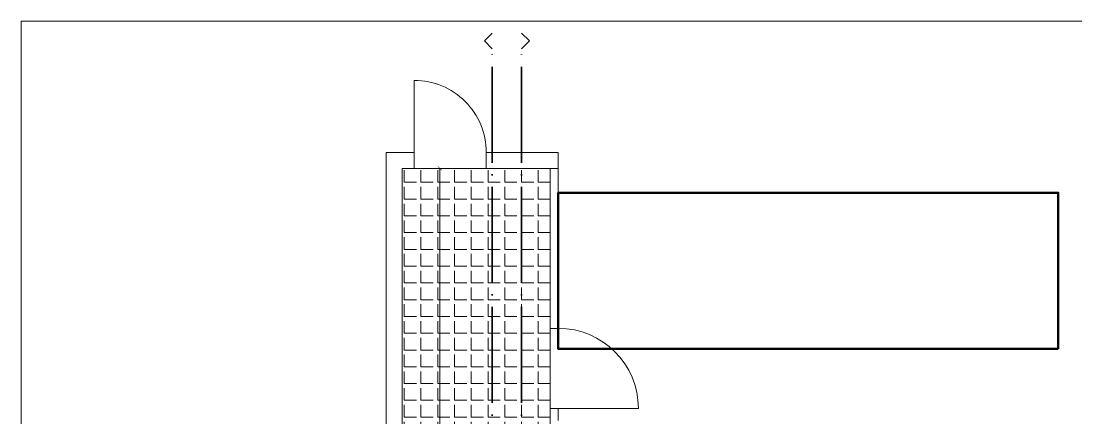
# Model space of a CAD drawing. Header units: centimetres. Extents: x -26724 to 60145, y -23645 to 6771.
# Drawn here: x 1533 to 2852, y 5027 to 5524 of the extents above; entities that cross this region are included whole.
import ezdxf

# ---------------------------------------------------------------- set-up
doc = ezdxf.new("R2010")
doc.units = ezdxf.units.CM
doc.linetypes.add('ACAD_ISO04W100', pattern=[30, 24, -3, 0, -3])
doc.layers.add('2.IZGLED', color=7, linetype='Continuous', lineweight=13)
doc.layers.add('4.KOTE', color=88, linetype='Continuous', lineweight=15)
doc.layers.add('3.IZGLED 2', color=7, linetype='Continuous', lineweight=9, true_color=0x4a4a4a)
doc.layers.add('IZGLED 2', color=253, linetype='Continuous', lineweight=9, true_color=0x828282)
doc.styles.get("Standard").update_dxf_attribs({"font": 'calibri.ttf'})
doc.dimstyles.new('ja 1 50', dxfattribs={"dimtxt": 10, "dimasz": 5, "dimexe": 5, "dimexo": 5, "dimgap": 1, "dimtad": 1, "dimdec": 0, "dimtxsty": 'Standard', "dimblk": 'ARCHTICK', "dimcen": 2.5, "dimclrd": 256, "dimclrt": 7, "dimadec": 0, "dimazin": 0, "dimtfac": 1, "dimtdec": 0, "dimtix": 1, "dimtmove": 1, "dimatfit": 3, "dimldrblk": 'ARCHTICK', "dimfxl": 10, "dimfxlon": 1, "dimlwd": 0, "dimlwe": 9, "dimarcsym": 0})

# ---------------------------------------------------------------- blocks, each defined once
blk = doc.blocks.new('_ArchTick')
at = {"color": 0, "linetype": 'ByBlock', "const_width": 0.15}
blk.add_lwpolyline([(-0.5, -0.5), (0.5, 0.5)], dxfattribs=at)
blk = doc.blocks.new('*D2351')
at = {"layer": '4.KOTE', "lineweight": 0, "transparency": 16777216}
blk.add_line((2056.3, 4310), (2056.3, 5340), dxfattribs=at)
at = {"layer": '4.KOTE', "color": 0, "lineweight": 9, "transparency": 16777216}
for p, q in [((2060.6, 5340), (2061.3, 5340)), ((2046.3, 4310), (2061.3, 4310))]:
    blk.add_line(p, q, dxfattribs=at)
at = {"layer": 'Defpoints', "color": 0, "transparency": 16777216}
for p in [(2009.3, 5340, 1216.7), (2056.3, 5340), (2009.3, 4310)]:
    blk.add_point(p, dxfattribs=at)
at = {"layer": '4.KOTE', "lineweight": 0, "transparency": 16777216, "xscale": 5, "yscale": 5, "zscale": 5}
for p, rotation in [((2056.3, 5340), 90), ((2056.3, 4310), 270)]:
    blk.add_blockref('_ArchTick', p, dxfattribs=dict(at, rotation=rotation))
at = {"layer": '4.KOTE', "color": 7, "transparency": 16777216, "insert": (2050.1, 4825), "char_height": 10, "attachment_point": 5, "rotation": 90}
blk.add_mtext('1030', dxfattribs=at)

msp = doc.modelspace()

# ---------------------------------------------------------------- hatches: boundary and pattern name
at = {"layer": '3.IZGLED 2'}
h = msp.add_hatch(dxfattribs=at)
h.set_pattern_fill('ANGLE', color=256, scale=3)
h.set_pattern_definition([(0, (0, 0), (0, 20.955), [15.24, -5.715]), (90, (0, 0), (-20.955, 1e-15), [15.24, -5.715])])
h.paths.add_polyline_path([(2814.3, 4770), (2629.3, 4770), (2629.3, 4752.5), (2624.3, 4752.5), (2624.3, 4770), (2359.3, 4770), (2359.3, 4675), (2344.3, 4675), (2344.3, 4679.9), (2354.3, 4680), (2354.3, 4770), (2204.3, 4770), (2204.3, 4680), (2274.2, 4680), (2274.2, 4675), (2204.3, 4675), (2204.3, 4670), (2194.3, 4670), (2194.3, 5340), (2009.3, 5340), (2009.3, 4310), (2274.3, 4310), (2274.3, 4560), (2194.3, 4560), (2194.3, 4580), (2204.3, 4580), (2204.3, 4570), (2624.3, 4570), (2624.3, 4587.5), (2629.3, 4587.5), (2629.3, 4570), (2814.3, 4570), (2814.3, 4667.5), (2629.3, 4667.5), (2629.3, 4657.5), (2624.3, 4657.5), (2624.3, 4682.5), (2629.3, 4682.5), (2629.3, 4672.5), (2814.3, 4672.5)])

# ---------------------------------------------------------------- linework, layer by layer
at = {"layer": '2.IZGLED'}
msp.add_lwpolyline([(1532.8, 4039), (1532.8, 5524), (3632.8, 5524), (3632.8, 4039), (1532.8, 4039)], dxfattribs=at)
at = {"layer": '3.IZGLED 2', "ltscale": 12}
for p, q in [((2024.3, 5360), (2024.3, 5450)), ((1989.3, 5360), (1989.3, 4535)), ((2009.3, 4535), (2009.3, 5340)), ((2204.3, 5040, -100), (2304.4, 5040, -100))]:
    msp.add_line(p, q, dxfattribs=at)
at = {"layer": '3.IZGLED 2'}
for p, q in [((1989.3, 5360), (2024.3, 5360)), ((2024.3, 5340, -100), (2024.3, 5360, 0)), ((2114.3, 5340, -100), (2114.3, 5360, 0)), ((2009.3, 5340), (2024.3, 5340)), ((2114.3, 5340), (2204.3, 5340)), ((2194.3, 5140, -100), (2204.3, 5140, -100)), ((2194.3, 5040, -100), (2204.3, 5040, -100))]:
    msp.add_line(p, q, dxfattribs=at)
at = {"layer": '3.IZGLED 2', "transparency": 33554687}
for p, q in [((2204.3, 5140, 1216.7), (2204.3, 5360, 1216.7)), ((2194.3, 5340, 1216.7), (2194.3, 5140, 1216.7)), ((2194.3, 5040, 1216.7), (2194.3, 4980, 1216.7)), ((2204.3, 5025, 1216.7), (2204.3, 5040, 1216.7))]:
    msp.add_line(p, q, dxfattribs=at)
at = {"layer": '3.IZGLED 2'}
msp.add_lwpolyline([(2114.3, 5360), (2204.3, 5360)], dxfattribs=at)
at = {"layer": '3.IZGLED 2', "elevation": 1216.7}
msp.add_lwpolyline([(2194.3, 4670), (2194.3, 5340), (2009.3, 5340), (2009.3, 4310)], dxfattribs=at)
at = {"layer": '3.IZGLED 2', "ltscale": 12}
for centre, radius, start in [((2024.3, 5360), 90, 359.9999), ((2204.3, 5040, -100), 100.1, 0)]:
    msp.add_arc(centre, radius, start, 90, dxfattribs=at)
at = {"layer": '4.KOTE', "color": 3, "lineweight": 50, "elevation": 1216.7}
msp.add_lwpolyline([(2829.3, 5114.5), (2829.3, 5309.5), (2204.3, 5309.5), (2204.3, 5114.5), (2829.3, 5114.5)], dxfattribs=at)
at = {"layer": 'IZGLED 2', "color": 5, "lineweight": 35}
for p, q in [((2121.7, 5509), (2111.9, 5499.3)), ((2158.4, 5509), (2168.1, 5499.3)), ((2111.9, 5499.3), (2121.7, 5489.5)), ((2168.1, 5499.3), (2158.4, 5489.5))]:
    msp.add_line(p, q, dxfattribs=at)
at = {"layer": 'IZGLED 2', "color": 5, "linetype": 'ACAD_ISO04W100', "lineweight": 35, "ltscale": 5}
for p, q in [((2121.7, 4146.3), (2121.7, 5489.5)), ((2158.4, 4146.3), (2158.4, 5489.5))]:
    msp.add_line(p, q, dxfattribs=at)

# ---------------------------------------------------------------- dimensions: what is measured, and where the dimension line sits
at = {"layer": '4.KOTE'}
dim = msp.add_linear_dim(base=(2056.3, 5340), p1=(2009.3, 4310), p2=(2009.3, 5340, 1216.7), angle=90, dimstyle='ja 1 50', dxfattribs=at)
dim.commit()
dim.dimension.update_dxf_attribs({"geometry": '*D2351', "text_midpoint": (2050.1, 4825)})

doc.saveas('drawing.dxf')
